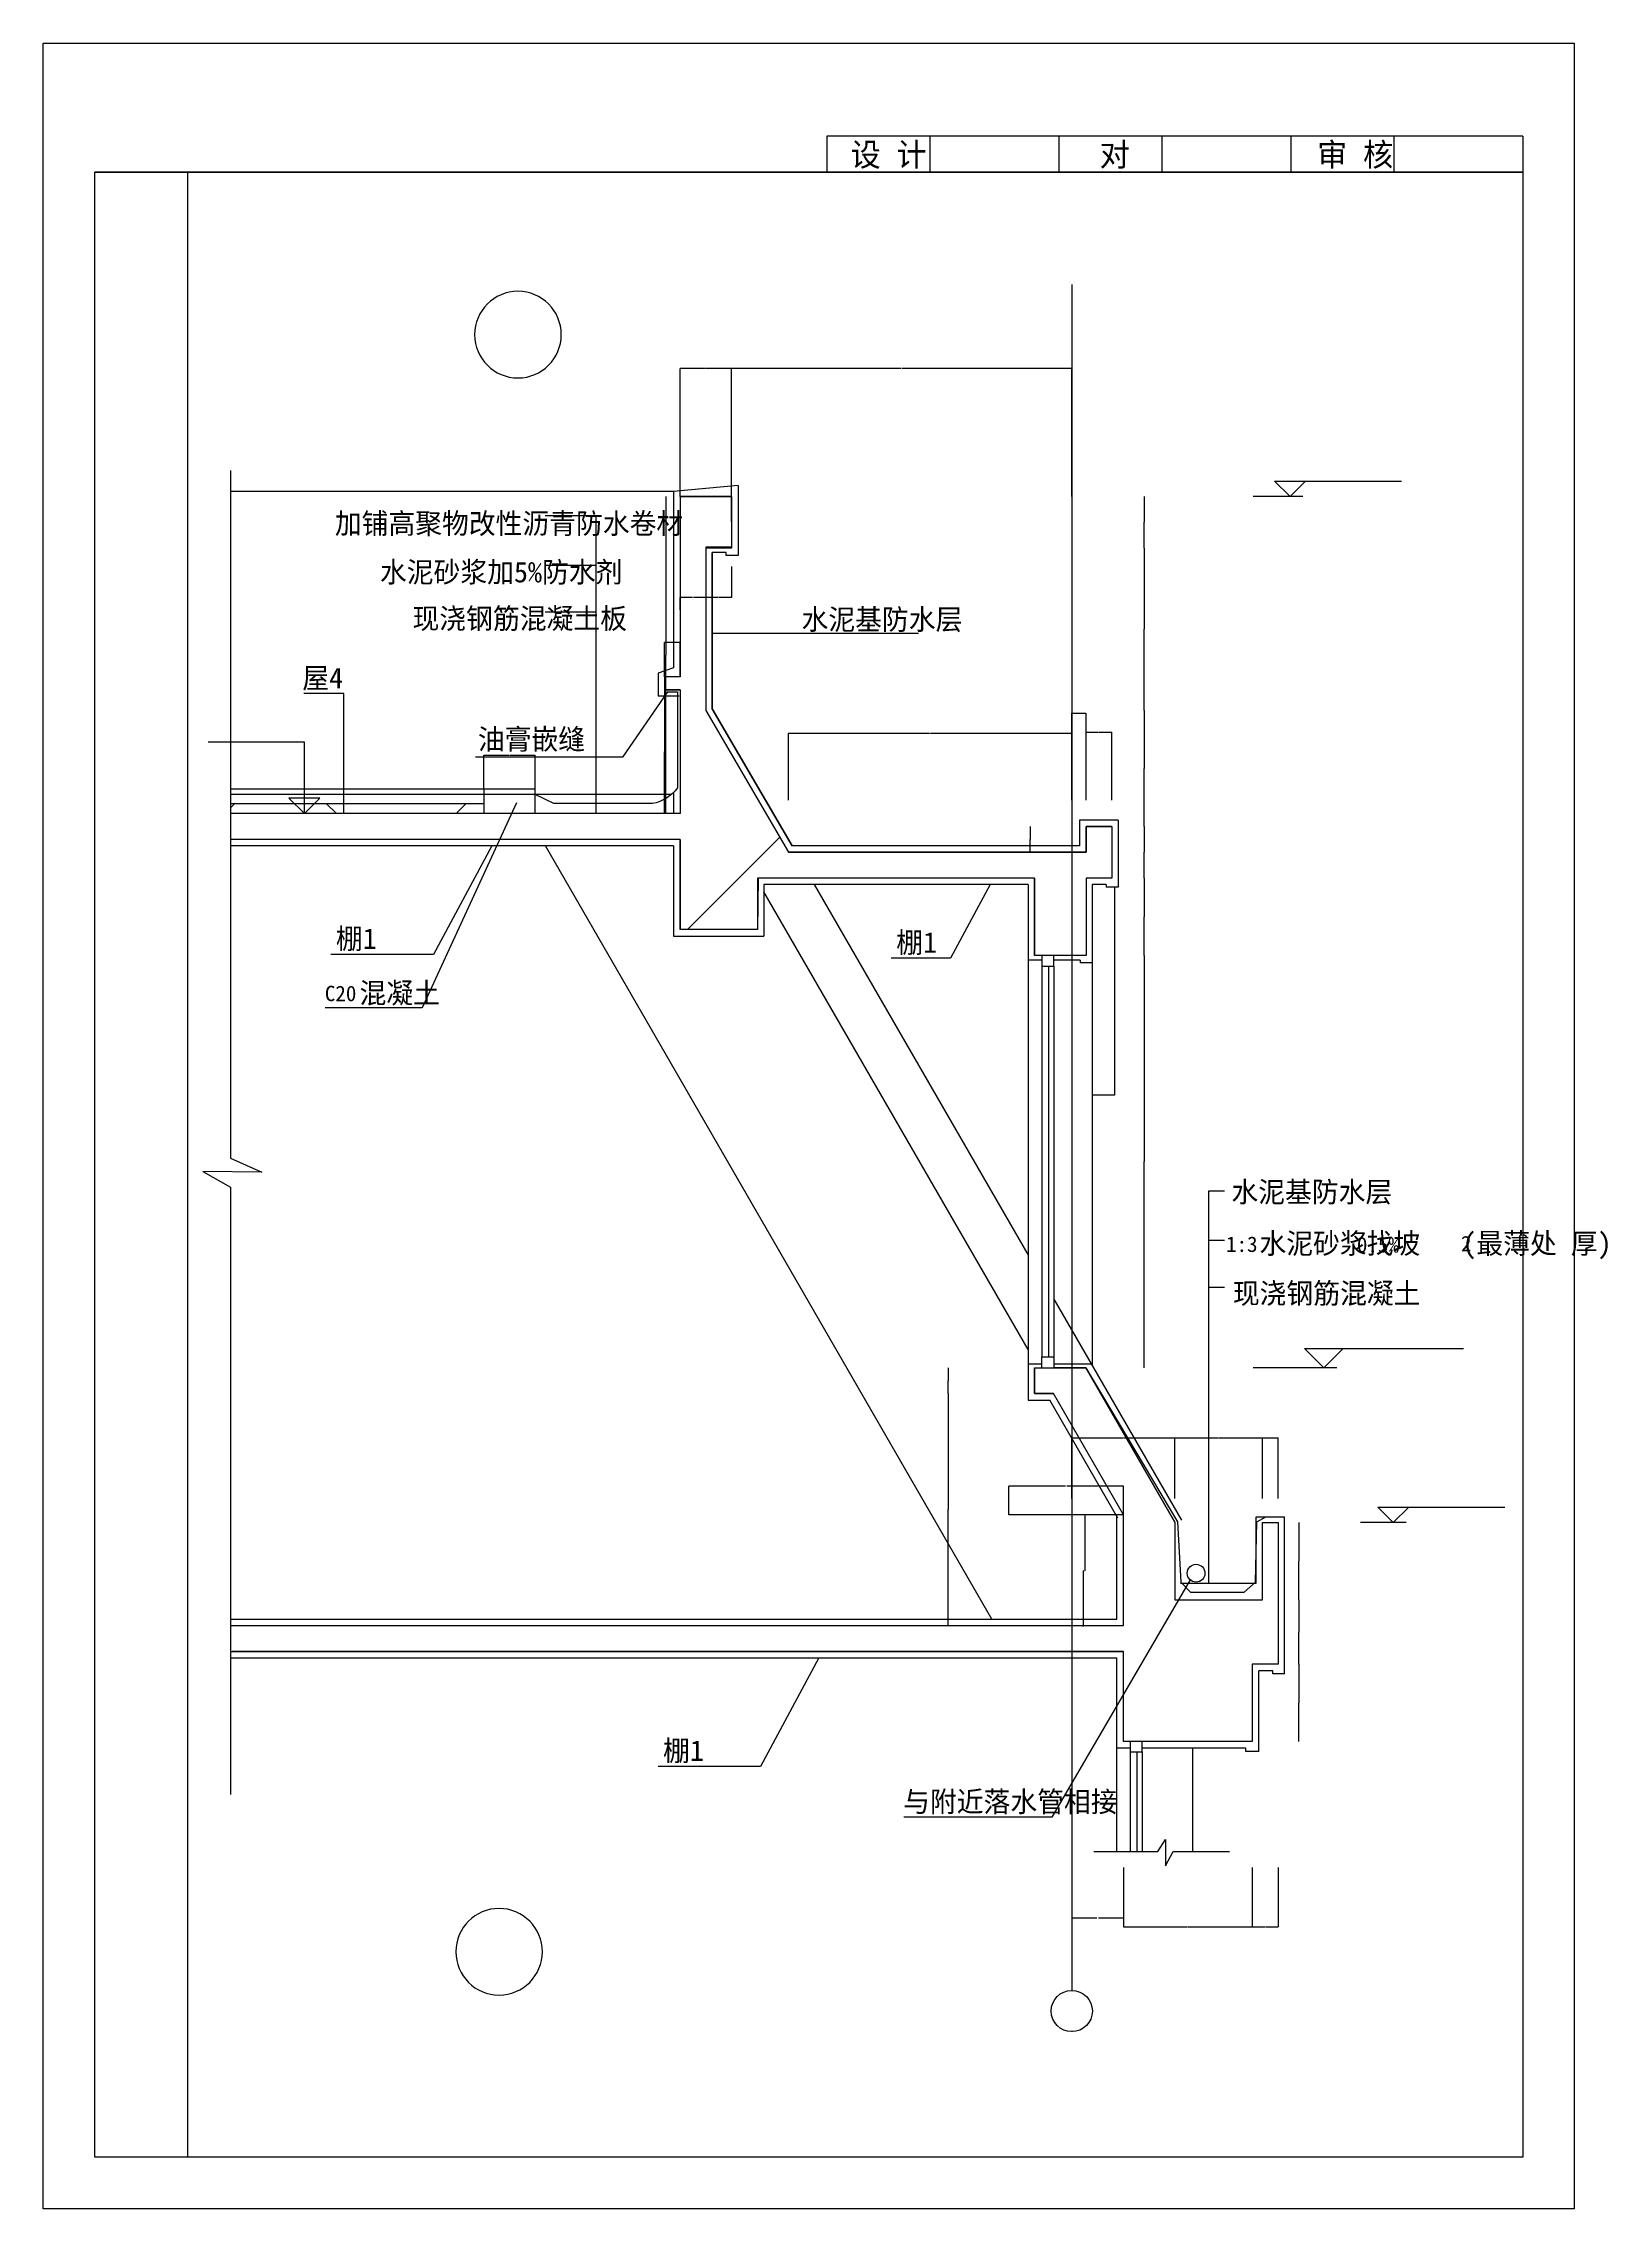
# Model space of a CAD drawing. Header units: metres. Extents: x -4844 to 18171, y -1948 to 18781.
# Drawn here: x 12101 to 18171, y 209 to 8609 of the extents above; entities that cross this region are included whole.
import ezdxf

# ---------------------------------------------------------------- set-up
doc = ezdxf.new("R2010")
doc.units = ezdxf.units.M
for name, color, linetype in [('AXIS$ES', 1, 'Continuous'), ('DIMENSION$', 3, 'Continuous'), ('MET', 5, 'Continuous'), ('PUB_TEXT', 7, 'Continuous'), ('SYMBLE$', 7, 'Continuous'), ('TK', 143, 'Continuous'), ('WALL_$LINE', 252, 'Continuous'), ('WEATER', 4, 'Continuous')]:
    doc.layers.add(name, color=color, linetype=linetype)
doc.dimstyles.get("Standard").update_dxf_attribs({"dimtxt": 2.5, "dimasz": 2.5, "dimexe": 1.25, "dimexo": 0.625, "dimtad": 1, "dimcen": 2.5, "dimazin": 3, "dimtfac": 1, "dimtmove": 0, "dimatfit": 3})

# ---------------------------------------------------------------- blocks, each defined once
blk = doc.blocks.new('_INDEX1')
blk.add_lwpolyline([(-0.5, 0, 1), (0.5, 0, 1)], format="xyb", close=True)
blk = doc.blocks.new('*D1')
for p, q in [((15429.97, 7348.05), (14771.72, 7348.05)), ((14771.97, 6851.02), (14771.97, 7348.05)), ((16092.22, 7348.05), (15433.97, 7348.05)), ((16091.97, 6851.02), (16091.97, 7348.05))]:
    blk.add_line(p, q)
at = {"layer": 'Defpoints'}
for p in [(16091.97, 7348.05), (14771.97, 6851.02), (16091.97, 6851.02)]:
    blk.add_point(p, dxfattribs=at)
at = {"layer": 'DIMENSION$', "insert": (15431.97, 7348.05), "char_height": 1, "attachment_point": 5}
blk.add_mtext('1320', dxfattribs=at)
blk = doc.blocks.new('*D2')
for p, q in [((16371.97, 6851.02), (16371.97, 6751.02)), ((16371.72, 6751.02), (16371.47, 6751.02)), ((16371.97, 6651.02), (16371.97, 6751.02)), ((16371.97, 6751.02), (16371.97, 6751.02)), ((16372.22, 6751.02), (16372.47, 6751.02))]:
    blk.add_line(p, q)
at = {"layer": 'Defpoints'}
for p in [(16371.97, 6851.02), (16371.97, 6751.02), (16371.97, 6651.02)]:
    blk.add_point(p, dxfattribs=at)
at = {"layer": 'DIMENSION$', "insert": (16371.97, 6752.145), "char_height": 1, "attachment_point": 5}
blk.add_mtext('0', dxfattribs=at)
blk = doc.blocks.new('*D3')
for p, q in [((16371.97, 6651.02), (16371.97, 6336.02)), ((16371.72, 6336.02), (16371.47, 6336.02)), ((16371.97, 6021.02), (16371.97, 6336.02)), ((16371.97, 6336.02), (16371.97, 6336.02)), ((16372.22, 6336.02), (16372.47, 6336.02))]:
    blk.add_line(p, q)
at = {"layer": 'Defpoints'}
for p in [(16371.97, 6651.02), (16371.97, 6336.02), (16371.97, 6021.02)]:
    blk.add_point(p, dxfattribs=at)
at = {"layer": 'DIMENSION$', "insert": (16371.97, 6337.145), "char_height": 1, "attachment_point": 5}
blk.add_mtext('0', dxfattribs=at)
blk = doc.blocks.new('*D4')
for p, q in [((16371.97, 6021.02), (16371.97, 5796.02)), ((16371.72, 5796.02), (16371.47, 5796.02)), ((16371.97, 5571.02), (16371.97, 5796.02)), ((16371.97, 5796.02), (16371.97, 5796.02)), ((16372.22, 5796.02), (16372.47, 5796.02))]:
    blk.add_line(p, q)
at = {"layer": 'Defpoints'}
for p in [(16371.97, 6021.02), (16371.97, 5796.02), (16371.97, 5571.02)]:
    blk.add_point(p, dxfattribs=at)
at = {"layer": 'DIMENSION$', "insert": (16371.97, 5797.145), "char_height": 1, "attachment_point": 5}
blk.add_mtext('0', dxfattribs=at)
blk = doc.blocks.new('*D5')
for p, q in [((16371.97, 5571.02), (16371.97, 5471.02)), ((16371.72, 5471.02), (16371.47, 5471.02)), ((16371.97, 5371.02), (16371.97, 5471.02)), ((16371.97, 5471.02), (16371.97, 5471.02)), ((16372.22, 5471.02), (16372.47, 5471.02))]:
    blk.add_line(p, q)
at = {"layer": 'Defpoints'}
for p in [(16371.97, 5571.02), (16371.97, 5471.02), (16371.97, 5371.02)]:
    blk.add_point(p, dxfattribs=at)
at = {"layer": 'DIMENSION$', "insert": (16371.97, 5472.145), "char_height": 1, "attachment_point": 5}
blk.add_mtext('0', dxfattribs=at)
blk = doc.blocks.new('*D6')
for p, q in [((16371.97, 5371.02), (16371.97, 5221.02)), ((16371.72, 5221.02), (16371.47, 5221.02)), ((16371.97, 5071.02), (16371.97, 5221.02)), ((16371.97, 5221.02), (16371.97, 5221.02)), ((16372.22, 5221.02), (16372.47, 5221.02))]:
    blk.add_line(p, q)
at = {"layer": 'Defpoints'}
for p in [(16371.97, 5371.02), (16371.97, 5221.02), (16371.97, 5071.02)]:
    blk.add_point(p, dxfattribs=at)
at = {"layer": 'DIMENSION$', "insert": (16371.97, 5222.145), "char_height": 1, "attachment_point": 5}
blk.add_mtext('0', dxfattribs=at)
blk = doc.blocks.new('*D7')
for p, q in [((16371.97, 5071.02), (16371.97, 4271.02)), ((16371.72, 4271.02), (16371.47, 4271.02)), ((16371.97, 3471.02), (16371.97, 4271.02)), ((16371.97, 4271.02), (16371.97, 4271.02)), ((16372.22, 4271.02), (16372.47, 4271.02))]:
    blk.add_line(p, q)
at = {"layer": 'Defpoints'}
for p in [(16371.97, 5071.02), (16371.97, 4271.02), (16371.97, 3471.02)]:
    blk.add_point(p, dxfattribs=at)
at = {"layer": 'DIMENSION$', "insert": (16371.97, 4272.145), "char_height": 1, "attachment_point": 5}
blk.add_mtext('0', dxfattribs=at)
blk = doc.blocks.new('*D8')
for p, q in [((15611.97, 3471.02), (15611.97, 3421.02)), ((15611.72, 3421.02), (15611.47, 3421.02)), ((15611.97, 3371.02), (15611.97, 3421.02)), ((15611.97, 3421.02), (15611.97, 3421.02)), ((15612.22, 3421.02), (15612.47, 3421.02))]:
    blk.add_line(p, q)
at = {"layer": 'Defpoints'}
for p in [(15611.97, 3471.02), (15611.97, 3421.02), (15611.97, 3371.02)]:
    blk.add_point(p, dxfattribs=at)
at = {"layer": 'DIMENSION$', "insert": (15611.97, 3422.145), "char_height": 1, "attachment_point": 5}
blk.add_mtext('0', dxfattribs=at)
blk = doc.blocks.new('*D9')
for p, q in [((15611.97, 3371.02), (15611.97, 2921.02)), ((15611.72, 2921.02), (15611.47, 2921.02)), ((15611.97, 2471.02), (15611.97, 2921.02)), ((15611.97, 2921.02), (15611.97, 2921.02)), ((15612.22, 2921.02), (15612.47, 2921.02))]:
    blk.add_line(p, q)
at = {"layer": 'Defpoints'}
for p in [(15611.97, 3371.02), (15611.97, 2921.02), (15611.97, 2471.02)]:
    blk.add_point(p, dxfattribs=at)
at = {"layer": 'DIMENSION$', "insert": (15611.97, 2922.145), "char_height": 1, "attachment_point": 5}
blk.add_mtext('0', dxfattribs=at)
blk = doc.blocks.new('*D10')
for p, q in [((16973.01, 2321.02), (16973.01, 2171.02)), ((16972.76, 2171.02), (16972.51, 2171.02)), ((16973.01, 2021.02), (16973.01, 2171.02)), ((16973.01, 2171.02), (16973.01, 2171.02)), ((16973.26, 2171.02), (16973.51, 2171.02))]:
    blk.add_line(p, q)
at = {"layer": 'Defpoints'}
for p in [(16973.01, 2321.02), (16973.01, 2171.02), (16973.01, 2021.02)]:
    blk.add_point(p, dxfattribs=at)
at = {"layer": 'DIMENSION$', "insert": (16973.01, 2172.145), "char_height": 1, "attachment_point": 5}
blk.add_mtext('500', dxfattribs=at)
blk = doc.blocks.new('*D11')
for p, q in [((16973.01, 2571.02), (16973.01, 2446.02)), ((16972.76, 2446.02), (16972.51, 2446.02)), ((16973.01, 2321.02), (16973.01, 2446.02)), ((16973.01, 2446.02), (16973.01, 2446.02)), ((16973.26, 2446.02), (16973.51, 2446.02))]:
    blk.add_line(p, q)
at = {"layer": 'Defpoints'}
for p in [(16973.01, 2571.02), (16973.01, 2446.02), (16973.01, 2321.02)]:
    blk.add_point(p, dxfattribs=at)
at = {"layer": 'DIMENSION$', "insert": (16973.01, 2447.145), "char_height": 1, "attachment_point": 5}
blk.add_mtext('0', dxfattribs=at)
blk = doc.blocks.new('*D12')
for p, q in [((16973.01, 2871.02), (16973.01, 2721.02)), ((16972.76, 2721.02), (16972.51, 2721.02)), ((16973.01, 2571.02), (16973.01, 2721.02)), ((16973.01, 2721.02), (16973.01, 2721.02)), ((16973.26, 2721.02), (16973.51, 2721.02))]:
    blk.add_line(p, q)
at = {"layer": 'Defpoints'}
for p in [(16973.01, 2871.02), (16973.01, 2721.02), (16973.01, 2571.02)]:
    blk.add_point(p, dxfattribs=at)
at = {"layer": 'DIMENSION$', "insert": (16973.01, 2722.145), "char_height": 1, "attachment_point": 5}
blk.add_mtext('0', dxfattribs=at)
blk = doc.blocks.new('*D13')
for p, q in [((14670.47, 7348.05), (14571.72, 7348.05)), ((14571.97, 6851.02), (14571.97, 7348.05)), ((14772.22, 7348.05), (14673.47, 7348.05)), ((14771.97, 6851.02), (14771.97, 7348.05))]:
    blk.add_line(p, q)
at = {"layer": 'Defpoints'}
for p in [(14771.97, 7348.05), (14571.97, 6851.02), (14771.97, 6851.02)]:
    blk.add_point(p, dxfattribs=at)
at = {"layer": 'DIMENSION$', "insert": (14671.97, 7348.05), "char_height": 1, "attachment_point": 5}
blk.add_mtext('200', dxfattribs=at)
blk = doc.blocks.new('*D14')
for p, q in [((14516.93, 6851.02), (14516.93, 6236.02)), ((14516.68, 6236.02), (14516.43, 6236.02)), ((14516.93, 5621.02), (14516.93, 6236.02)), ((14516.93, 6236.02), (14516.93, 6236.02)), ((14517.18, 6236.02), (14517.43, 6236.02))]:
    blk.add_line(p, q)
at = {"layer": 'Defpoints'}
for p in [(14516.93, 6851.02), (14516.93, 6236.02), (14516.93, 5621.02)]:
    blk.add_point(p, dxfattribs=at)
at = {"layer": 'DIMENSION$', "insert": (14516.93, 6237.145), "char_height": 1, "attachment_point": 5}
blk.add_mtext('0', dxfattribs=at)
blk = doc.blocks.new('*D15')
for p, q in [((16091.97, 1532.54), (16091.97, 1338)), ((16291.97, 1532.54), (16291.97, 1338)), ((16092.22, 1338), (16188.47, 1338)), ((16195.47, 1338), (16291.72, 1338))]:
    blk.add_line(p, q)
at = {"layer": 'Defpoints'}
for p in [(16091.97, 1532.54), (16291.97, 1532.54), (16091.97, 1338)]:
    blk.add_point(p, dxfattribs=at)
at = {"layer": 'DIMENSION$', "insert": (16191.97, 1338), "char_height": 1, "attachment_point": 5}
blk.add_mtext('200(50)', dxfattribs=at)
blk = doc.blocks.new('*D16')
for p, q in [((16291.97, 1532.54), (16291.97, 1302.67)), ((16791.97, 1532.54), (16791.97, 1302.67)), ((16292.22, 1302.67), (16540.47, 1302.67)), ((16543.47, 1302.67), (16791.72, 1302.67))]:
    blk.add_line(p, q)
at = {"layer": 'Defpoints'}
for p in [(16291.97, 1532.54), (16791.97, 1532.54), (16291.97, 1302.67)]:
    blk.add_point(p, dxfattribs=at)
at = {"layer": 'DIMENSION$', "insert": (16541.97, 1302.67), "char_height": 1, "attachment_point": 5}
blk.add_mtext('500', dxfattribs=at)
blk = doc.blocks.new('*D17')
for p, q in [((16791.97, 1532.54), (16791.97, 1302.67)), ((16891.97, 1532.54), (16891.97, 1302.67)), ((16792.22, 1302.67), (16840.47, 1302.67)), ((16843.47, 1302.67), (16891.72, 1302.67))]:
    blk.add_line(p, q)
at = {"layer": 'Defpoints'}
for p in [(16791.97, 1532.54), (16891.97, 1532.54), (16791.97, 1302.67)]:
    blk.add_point(p, dxfattribs=at)
at = {"layer": 'DIMENSION$', "insert": (16841.97, 1302.67), "char_height": 1, "attachment_point": 5}
blk.add_mtext('100', dxfattribs=at)
blk = doc.blocks.new('*D18')
for p, q in [((16091.97, 2964.33), (16091.97, 3199.61)), ((16092.22, 3199.61), (16290.47, 3199.61)), ((16293.47, 3199.61), (16491.72, 3199.61)), ((16491.97, 2964.33), (16491.97, 3199.61))]:
    blk.add_line(p, q)
at = {"layer": 'Defpoints'}
for p in [(16091.97, 3199.61), (16091.97, 2964.33), (16491.97, 2964.33)]:
    blk.add_point(p, dxfattribs=at)
at = {"layer": 'DIMENSION$', "insert": (16291.97, 3199.61), "char_height": 1, "attachment_point": 5}
blk.add_mtext('400', dxfattribs=at)
blk = doc.blocks.new('*D19')
for p, q in [((16491.97, 2964.33), (16491.97, 3199.61)), ((16492.22, 3199.61), (16660.47, 3199.61)), ((16663.47, 3199.61), (16831.72, 3199.61)), ((16831.97, 2964.33), (16831.97, 3199.61))]:
    blk.add_line(p, q)
at = {"layer": 'Defpoints'}
for p in [(16491.97, 3199.61), (16491.97, 2964.33), (16831.97, 2964.33)]:
    blk.add_point(p, dxfattribs=at)
at = {"layer": 'DIMENSION$', "insert": (16661.97, 3199.61), "char_height": 1, "attachment_point": 5}
blk.add_mtext('340', dxfattribs=at)
blk = doc.blocks.new('*D20')
for p, q in [((16831.97, 2964.33), (16831.97, 3199.61)), ((16832.22, 3199.61), (16860.97, 3199.61)), ((16862.97, 3199.61), (16891.72, 3199.61)), ((16891.97, 2964.33), (16891.97, 3199.61))]:
    blk.add_line(p, q)
at = {"layer": 'Defpoints'}
for p in [(16831.97, 3199.61), (16831.97, 2964.33), (16891.97, 2964.33)]:
    blk.add_point(p, dxfattribs=at)
at = {"layer": 'DIMENSION$', "insert": (16861.97, 3199.61), "char_height": 1, "attachment_point": 5}
blk.add_mtext('60', dxfattribs=at)
blk = doc.blocks.new('*D21')
for p, q in [((16091.97, 5672.93), (16091.97, 6010.23)), ((16092.22, 6010.23), (16118.47, 6010.23)), ((16120.47, 6010.23), (16146.72, 6010.23)), ((16146.97, 5672.93), (16146.97, 6010.23))]:
    blk.add_line(p, q)
at = {"layer": 'Defpoints'}
for p in [(16091.97, 6010.23), (16091.97, 5672.93), (16146.97, 5672.93)]:
    blk.add_point(p, dxfattribs=at)
at = {"layer": 'DIMENSION$', "insert": (16119.47, 6010.23), "char_height": 1, "attachment_point": 5}
blk.add_mtext('55', dxfattribs=at)
blk = doc.blocks.new('*D22')
for p, q in [((16146.97, 5672.93), (16146.97, 5937.62)), ((16147.22, 5937.62), (16195.47, 5937.62)), ((16198.47, 5937.62), (16246.72, 5937.62)), ((16246.97, 5672.93), (16246.97, 5937.62))]:
    blk.add_line(p, q)
at = {"layer": 'Defpoints'}
for p in [(16146.97, 5937.62), (16146.97, 5672.93), (16246.97, 5672.93)]:
    blk.add_point(p, dxfattribs=at)
at = {"layer": 'DIMENSION$', "insert": (16196.97, 5937.62), "char_height": 1, "attachment_point": 5}
blk.add_mtext('100', dxfattribs=at)
blk = doc.blocks.new('*D23')
for p, q in [((15539.97, 5931.72), (14991.72, 5931.72)), ((14991.97, 5672.93), (14991.97, 5931.72)), ((16092.22, 5931.72), (15543.97, 5931.72)), ((16091.97, 5672.93), (16091.97, 5931.72))]:
    blk.add_line(p, q)
at = {"layer": 'Defpoints'}
for p in [(16091.97, 5931.72), (14991.97, 5672.93), (16091.97, 5672.93)]:
    blk.add_point(p, dxfattribs=at)
at = {"layer": 'DIMENSION$', "insert": (15541.97, 5931.72), "char_height": 1, "attachment_point": 5}
blk.add_mtext('1100', dxfattribs=at)
blk = doc.blocks.new('*D24')
for p, q in [((15930.75, 5571.02), (15930.75, 5521.02)), ((15930.5, 5521.02), (15930.25, 5521.02)), ((15930.75, 5471.02), (15930.75, 5521.02)), ((15930.75, 5521.02), (15930.75, 5521.02)), ((15931, 5521.02), (15931.25, 5521.02))]:
    blk.add_line(p, q)
at = {"layer": 'Defpoints'}
for p in [(15930.75, 5571.02), (15930.75, 5521.02), (15930.75, 5471.02)]:
    blk.add_point(p, dxfattribs=at)
at = {"layer": 'DIMENSION$', "insert": (15930.75, 5522.145), "char_height": 1, "attachment_point": 5}
blk.add_mtext('0', dxfattribs=at)
blk = doc.blocks.new('*D25')
for p, q in [((16066.665, 3012.5), (15847.11, 3012.5)), ((15847.36, 2901.02), (15847.36, 3012.5)), ((16292.22, 3012.5), (16072.665, 3012.5)), ((16291.97, 2901.02), (16291.97, 3012.5))]:
    blk.add_line(p, q)
at = {"layer": 'Defpoints'}
for p in [(16291.97, 3012.5), (15847.36, 2901.02), (16291.97, 2901.02)]:
    blk.add_point(p, dxfattribs=at)
at = {"layer": 'DIMENSION$', "insert": (16069.665, 3012.5), "char_height": 1, "attachment_point": 5}
blk.add_mtext('444,61', dxfattribs=at)
blk = doc.blocks.new('*D26')
for p, q in [((16142.04, 2901.19), (16142.04, 2684.17)), ((16137.97, 2684.17), (16136.65, 2684.17)), ((16136.9, 2467.16), (16136.9, 2684.17)), ((16142.29, 2684.17), (16140.97, 2684.17))]:
    blk.add_line(p, q)
at = {"layer": 'Defpoints'}
for p in [(16142.04, 2901.19), (16142.04, 2684.17), (16136.9, 2467.16)]:
    blk.add_point(p, dxfattribs=at)
at = {"layer": 'DIMENSION$', "insert": (16139.47, 2684.17), "char_height": 1, "attachment_point": 5}
blk.add_mtext('430', dxfattribs=at)
blk = doc.blocks.new('*D27')
for p, q in [((14511.97, 6101.02), (14511.97, 5861.02)), ((14511.72, 5861.02), (14511.47, 5861.02)), ((14511.97, 5621.02), (14511.97, 5861.02)), ((14511.97, 5861.02), (14511.97, 5861.02)), ((14512.22, 5861.02), (14512.47, 5861.02))]:
    blk.add_line(p, q)
at = {"layer": 'Defpoints'}
for p in [(14511.97, 6101.02), (14511.97, 5861.02), (14511.97, 5621.02)]:
    blk.add_point(p, dxfattribs=at)
at = {"layer": 'DIMENSION$', "insert": (14511.97, 5862.145), "char_height": 1, "attachment_point": 5}
blk.add_mtext('0', dxfattribs=at)
blk = doc.blocks.new('*D28')
for p, q in [((14671.97, 6579.33), (14671.97, 6459.91)), ((14771.97, 6579.33), (14771.97, 6459.91)), ((14720.47, 6459.91), (14671.72, 6459.91)), ((14772.22, 6459.91), (14723.47, 6459.91))]:
    blk.add_line(p, q)
at = {"layer": 'Defpoints'}
for p in [(14671.97, 6579.33), (14771.97, 6579.33), (14771.97, 6459.91)]:
    blk.add_point(p, dxfattribs=at)
at = {"layer": 'DIMENSION$', "insert": (14721.97, 6459.91), "char_height": 1, "attachment_point": 5}
blk.add_mtext('100', dxfattribs=at)
blk = doc.blocks.new('*D29')
for p, q in [((14671.97, 6579.33), (14671.97, 6459.91)), ((14620.47, 6459.91), (14571.72, 6459.91)), ((14571.97, 6411.91), (14571.97, 6459.91)), ((14672.22, 6459.91), (14623.47, 6459.91))]:
    blk.add_line(p, q)
at = {"layer": 'Defpoints'}
for p in [(14671.97, 6579.33), (14571.97, 6411.91), (14671.97, 6459.91)]:
    blk.add_point(p, dxfattribs=at)
at = {"layer": 'DIMENSION$', "insert": (14621.97, 6459.91), "char_height": 1, "attachment_point": 5}
blk.add_mtext('100', dxfattribs=at)
blk = doc.blocks.new('*D30')
for p, q in [((14540.97, 6284.26), (14511.72, 6284.26)), ((14511.97, 6151.02), (14511.97, 6284.26)), ((14572.22, 6284.26), (14542.97, 6284.26)), ((14571.97, 6151.02), (14571.97, 6284.26))]:
    blk.add_line(p, q)
at = {"layer": 'Defpoints'}
for p in [(14571.97, 6284.26), (14511.97, 6151.02), (14571.97, 6151.02)]:
    blk.add_point(p, dxfattribs=at)
at = {"layer": 'DIMENSION$', "insert": (14541.97, 6284.26), "char_height": 1, "attachment_point": 5}
blk.add_mtext('60', dxfattribs=at)
blk = doc.blocks.new('*D98')
for p, q in [((13810.14, 5716.23), (13810.14, 5848.06)), ((13810.39, 5848.06), (13908.64, 5848.06)), ((13911.64, 5848.06), (14009.89, 5848.06)), ((14010.14, 5716.23), (14010.14, 5848.06))]:
    blk.add_line(p, q)
at = {"layer": 'Defpoints'}
for p in [(13810.14, 5848.06), (13810.14, 5716.23), (14010.14, 5716.23)]:
    blk.add_point(p, dxfattribs=at)
at = {"layer": 'DIMENSION$', "insert": (13910.14, 5848.06), "char_height": 1, "attachment_point": 5}
blk.add_mtext('200', dxfattribs=at)

msp = doc.modelspace()

# ---------------------------------------------------------------- hatches: boundary and pattern name
h = msp.add_hatch()
h.set_pattern_fill('ANSI37', scale=200)
h.paths.add_polyline_path([(13810.14, 5658.77), (13266.72, 5658.77), (13266.72, 5621.02), (13810.14, 5621.02)])
h.paths.add_polyline_path([(13266.72, 5658.77), (13152.23, 5658.77), (13114.48, 5621.02), (13266.72, 5621.02)])
h.paths.add_polyline_path([(13076.73, 5658.77), (12828.13, 5658.77), (12828.13, 5621.02), (13114.48, 5621.02)])
h.paths.add_polyline_path([(13114.48, 5658.77), (13076.73, 5658.77), (13114.48, 5621.02)])
h.paths.add_polyline_path([(13152.23, 5658.77), (13114.48, 5658.77), (13114.48, 5621.02)])
h = msp.add_hatch()
h.set_pattern_fill('AN33C', scale=100)
h.set_pattern_definition([(45, (0, 0), (-224.5064, 224.5064), [])])
h.paths.add_polyline_path([(13810.14, 5694.78), (13810.14, 5621.02), (14010.14, 5621.02), (14010.14, 5694.78)])
at = {"layer": 'MET'}
h = msp.add_hatch(dxfattribs=at)
h.set_pattern_fill('AN31C', scale=700)
h.set_pattern_definition([(45, (0, 0), (-1571.54, 1571.54), [])])
h.paths.add_polyline_path([(14571.97, 5521.02), (14571.97, 5171.02), (14871.97, 5171.02), (14871.97, 5371.02), (15946.97, 5371.02), (15946.97, 5071.02), (16091.97, 5071.02), (16091.97, 5471.02), (14991.97, 5471.02), (14671.97, 6021.02), (14671.97, 6651.02), (14771.97, 6651.02), (14771.97, 6851.02), (14571.97, 6851.02), (14571.97, 6151.02), (14511.97, 6151.02), (14511.97, 6101.02), (14571.97, 6101.02), (14571.97, 5621.02), (13918.16, 5621.02), (13872.06, 5521.02)])
h.paths.add_polyline_path([(12828.13, 5621.02), (12828.13, 5521.02), (13872.06, 5521.02), (13918.16, 5621.02)])
h.paths.add_polyline_path([(16146.97, 5471.02), (16091.97, 5471.02), (16091.97, 5071.02), (16146.97, 5071.02), (16146.97, 5371.02), (16246.97, 5371.02), (16246.97, 5571.02), (16146.97, 5571.02)])

# ---------------------------------------------------------------- linework, layer by layer
for p, q in [((12828.13, 6952.21), (12828.13, 4284.1)), ((14796.97, 6894.41), (14546.97, 6870.71)), ((14796.97, 6894.41), (14796.97, 6621.78)), ((14546.97, 6870.71), (12828.13, 6870.71)), ((14546.97, 6870.71), (14546.97, 6186.5)), ((16988.48, 6851.02), (16794.85, 6851.02)), ((14245.06, 6775.69), (14048.03, 6775.69)), ((14245.06, 6775.69), (14245.06, 5621.02)), ((14245.06, 6583.69), (14048.03, 6583.69)), ((14750.78, 6633.94), (14696.97, 6633.94)), ((14696.97, 6633.94), (14696.97, 6027.77)), ((14750.78, 6621.78), (14750.78, 6633.94)), ((14796.97, 6621.78), (14750.78, 6621.78)), ((14245.06, 6402.24), (14048.03, 6402.24)), ((15496.4, 6320.38), (14696.97, 6320.38)), ((14546.97, 6186.5), (14486.97, 6166.09)), ((14486.97, 6166.09), (14486.97, 6076.02)), ((13266.72, 6087.28), (13112.09, 6087.28)), ((13266.72, 5621.02), (13266.72, 6087.28)), ((14523.67, 6093.01), (14347.93, 5839.79)), ((14568.67, 6076.02), (14486.97, 6076.02)), ((14696.97, 6027.77), (15006.35, 5496.02)), ((13114.48, 5898.04), (12741.23, 5898.04)), ((13114.48, 5621.02), (13114.48, 5898.04)), ((14347.93, 5839.79), (13778.03, 5839.79)), ((14010.14, 5716.23), (12828.13, 5716.23)), ((13810.14, 5716.23), (13810.14, 5621.02)), ((14010.14, 5621.02), (14010.14, 5716.23)), ((14537.78, 5694.78), (12828.13, 5694.78)), ((13054.48, 5681.02), (13114.48, 5621.02)), ((13174.48, 5681.02), (13054.48, 5681.02)), ((13114.48, 5621.02), (13174.48, 5681.02)), ((13937.48, 5662.91), (13570.97, 4868.02)), ((14546.97, 5703.46), (14546.97, 5621.02)), ((16271.97, 5596.02), (16121.97, 5596.02)), ((16121.97, 5596.02), (16121.97, 5496.02)), ((16271.97, 5596.02), (16271.97, 5335.13)), ((14546.97, 5496.02), (12828.13, 5496.02)), ((13841.43, 5496.02), (13614.67, 5074.87)), ((15781.33, 2496.02), (14049.19, 5496.02)), ((14546.97, 5496.02), (14546.97, 5145.95)), ((16121.97, 5496.02), (15006.35, 5496.02)), ((14896.97, 5346.02), (14896.97, 5145.95)), ((15921.97, 5346.02), (14896.97, 5346.02)), ((15921.97, 3541.87), (14896.97, 5317.14)), ((15921.97, 3910.19), (15092.95, 5346.02)), ((15775.05, 5346.02), (15621.05, 5060)), ((15921.97, 5346.02), (15921.97, 3346.02)), ((16225.29, 5346.02), (16170.95, 5346.02)), ((16170.95, 5346.02), (16170.95, 3478.96)), ((16225.29, 5346.02), (16225.29, 5335.13)), ((16271.97, 5335.13), (16225.29, 5335.13)), ((16257.32, 5335.13), (16257.32, 4528.68)), ((14546.97, 5145.95), (14896.97, 5145.95)), ((13614.67, 5074.87), (13217.25, 5074.87)), ((15621.05, 5060), (15391.35, 5060)), ((15975, 5052.61), (15921.97, 5052.61)), ((16124.28, 5052.61), (16021.33, 5052.61)), ((16124.28, 5052.61), (16124.28, 5041.72)), ((16170.95, 5041.72), (16124.28, 5041.72)), ((15975, 5028.91), (15975, 3513.13)), ((16000.76, 5028.91), (16000.76, 3513.13)), ((16021.33, 5028.91), (16021.33, 3513.13)), ((13570.97, 4868.02), (13194.83, 4868.02)), ((16257.32, 4528.68), (16170.95, 4528.68)), ((12828.13, 4284.1), (12948.88, 4230.57)), ((12948.88, 4230.57), (12720.35, 4232.39)), ((12720.35, 4232.39), (12828.13, 4172.57)), ((12828.13, 4172.57), (12828.13, 1816.42)), ((16623.54, 2635.65), (16623.54, 4157.94)), ((16623.54, 4157.94), (16683.47, 4157.94)), ((16623.54, 3965.94), (16683.47, 3965.94)), ((16623.54, 3784.5), (16683.47, 3784.5)), ((16021.33, 3738.1), (16516.98, 2879.65)), ((15921.97, 3486.99), (15975, 3486.99)), ((16021.33, 3486.99), (16166.32, 3486.99)), ((17119.85, 3471.02), (16794.85, 3471.02)), ((15921.97, 3346.02), (16006.18, 3346.02)), ((16270.32, 2888.52), (16006.18, 3346.02)), ((16291.97, 2901.02), (15847.36, 2901.02)), ((16266.97, 2496.02), (16266.97, 2901.02)), ((16806.97, 2635.65), (16806.97, 2892.97)), ((16806.97, 2892.97), (16916.97, 2892.97)), ((16916.97, 2283.43), (16916.97, 2892.97)), ((17389.07, 2871.02), (17211.33, 2871.02)), ((16551.19, 2648.17), (16013.6, 1728.53)), ((16513.8, 2635.65), (16806.97, 2635.65)), ((12828.13, 2496.02), (16266.97, 2496.02)), ((12828.13, 2346.02), (16266.97, 2346.02)), ((15110.65, 2346.02), (14883.9, 1924.87)), ((16266.97, 1594.49), (16266.97, 2346.02)), ((16871.44, 2295.24), (16816.97, 2295.24)), ((16816.97, 1982.33), (16816.97, 2295.24)), ((16871.44, 2283.43), (16871.44, 2295.24)), ((16916.97, 2283.43), (16871.44, 2283.43)), ((16318.12, 1996.02), (16266.97, 1996.02)), ((16318.12, 1981.98), (16318.12, 1594.49)), ((16343.88, 1981.98), (16343.88, 1594.49)), ((16766.49, 1996.02), (16364.45, 1996.02)), ((16364.45, 1981.98), (16364.45, 1594.49)), ((16560.12, 1996.02), (16560.12, 1594.49)), ((16766.49, 1982.33), (16766.49, 1996.02)), ((16816.97, 1982.33), (16766.49, 1982.33)), ((14883.9, 1924.87), (14486.48, 1924.87)), ((16013.6, 1728.53), (15440.28, 1728.53)), ((16425.91, 1594.49), (16455.58, 1641.72)), ((16455.58, 1641.72), (16455.58, 1538.95)), ((16177.78, 1594.49), (16425.91, 1594.49)), ((16455.58, 1538.95), (16485.25, 1594.49)), ((16485.25, 1594.49), (16703.72, 1594.49))]:
    msp.add_line(p, q)
for points in [[(16998.48, 6911.02), (16938.48, 6851.02), (16878.48, 6911.02), (17371.45, 6911.02)], [(14571.97, 6850.36), (14770.62, 6851.02), (14771.97, 6654.38), (14671.97, 6654.38), (14671.97, 6021.02), (14991.97, 5471.02), (16146.97, 5471.02), (16146.97, 5571.02), (16246.97, 5571.02), (16246.97, 5371.02), (16146.97, 5371.02), (16146.97, 5071.02), (15946.97, 5071.02), (15946.97, 5371.02), (14874.54, 5371.02), (14871.97, 5171.02), (14571.97, 5171.02), (14571.97, 5521.02), (12828.13, 5521.02)], [(14571.97, 6850.36), (14571.97, 6151.02), (14511.97, 6151.02), (14511.97, 6101.02), (14571.97, 6101.02), (14571.97, 5621.02), (12828.13, 5621.02)], [(17144.85, 3546.02), (17069.85, 3471.02), (16994.85, 3546.02), (17611.07, 3546.02)], [(12828.13, 2471.02), (16291.97, 2471.02), (16291.97, 2901.02), (16020.61, 3371.02), (15946.97, 3371.02), (15946.97, 3471.02)], [(15946.97, 3471.02), (16146.67, 3471.02), (16491.97, 2872.95), (16491.97, 2571.02), (16831.97, 2571.02), (16831.97, 2871.02), (16891.97, 2871.02), (16891.97, 2321.02), (16791.97, 2321.02), (16791.97, 2021.02), (16291.97, 2021.02), (16291.97, 2371.02), (12834.33, 2371.02)], [(17399.07, 2931.02), (17339.07, 2871.02), (17279.07, 2931.02), (17772.04, 2931.02)]]:
    msp.add_lwpolyline(points)
for centre, radius in [((16573.77, 2674.35), 34.57), ((16091.6, 975.97), 80)]:
    msp.add_circle(centre, radius)
at = {"layer": 'AXIS$ES'}
for p, q in [((16091.97, 7674.08), (16091.97, 1055.97)), ((16091.97, 895.97), (16091.97, 895.63))]:
    msp.add_line(p, q, dxfattribs=at)
at = {"layer": 'TK'}
for p, q in [((17841.31, 8249.22), (15141.31, 8249.22)), ((15141.31, 8249.22), (15141.31, 8109.22)), ((15541.31, 8249.22), (15541.31, 8109.22)), ((16041.31, 8249.22), (16041.31, 8109.22)), ((16441.31, 8249.22), (16441.31, 8109.22)), ((16941.31, 8249.22), (16941.31, 8109.22)), ((17341.31, 8249.22), (17341.31, 8109.22)), ((17841.31, 8249.22), (17841.31, 8109.22)), ((17841.31, 8109.22), (12301.31, 8109.22))]:
    msp.add_line(p, q, dxfattribs=at)
for points in [[(12101.31, 8609.22), (18041.31, 8609.22), (18041.31, 209.22), (12101.31, 209.22)], [(12301.31, 8109.22), (17841.31, 8109.22), (17841.31, 409.22), (12301.31, 409.22)]]:
    msp.add_lwpolyline(points, close=True, dxfattribs=at)
for points in [[(17841.31, 8109.22), (17841.31, 409.22), (12301.31, 409.22), (12301.31, 8109.22), (17841.31, 8109.22)], [(12661.31, 8109.22), (12661.31, 409.22)]]:
    msp.add_lwpolyline(points, dxfattribs=at)
at = {"layer": 'WALL_$LINE'}
for p, q in [((14771.97, 6851.02), (14571.97, 6851.02)), ((14571.97, 6851.02), (14571.97, 6151.02)), ((14771.97, 6851.02), (14771.97, 6651.02)), ((14671.97, 6651.02), (14671.97, 6021.02)), ((14771.97, 6651.02), (14671.97, 6651.02)), ((14571.97, 6151.02), (14511.97, 6151.02)), ((14511.97, 6151.02), (14511.97, 6101.02)), ((14571.97, 6101.02), (14511.97, 6101.02)), ((14571.97, 6101.02), (14571.97, 5621.02)), ((14671.97, 6021.02), (14991.97, 5471.02)), ((13810.14, 5658.77), (12828.13, 5658.77)), ((14010.14, 5621.02), (14010.14, 5658.77)), ((14571.97, 5621.02), (12828.13, 5621.02)), ((16146.97, 5571.02), (16146.97, 5471.02)), ((16246.97, 5571.02), (16146.97, 5571.02)), ((16246.97, 5571.02), (16246.97, 5371.02)), ((14571.97, 5521.02), (12828.13, 5521.02)), ((14571.97, 5521.02), (14571.97, 5171.02)), ((16146.97, 5471.02), (14991.97, 5471.02)), ((15946.97, 5371.02), (14871.97, 5371.02)), ((14871.97, 5371.02), (14871.97, 5171.02)), ((15946.97, 5371.02), (15946.97, 5071.02)), ((16246.97, 5371.02), (16146.97, 5371.02)), ((16146.97, 5371.02), (16146.97, 5071.02)), ((14871.97, 5171.02), (14571.97, 5171.02)), ((16146.97, 5071.02), (15946.97, 5071.02)), ((15946.97, 3471.02), (16146.67, 3471.02)), ((15946.97, 3471.02), (15946.97, 3371.02)), ((16491.97, 2872.95), (16146.67, 3471.02)), ((15946.97, 3371.02), (16020.61, 3371.02)), ((16291.97, 2901.02), (16020.61, 3371.02)), ((16291.97, 2471.02), (16291.97, 2901.02)), ((16491.97, 2872.95), (16491.97, 2571.02)), ((16831.97, 2571.02), (16831.97, 2871.02)), ((16831.97, 2871.02), (16891.97, 2871.02)), ((16891.97, 2871.02), (16891.97, 2321.02)), ((16491.97, 2571.02), (16831.97, 2571.02)), ((12828.13, 2471.02), (16291.97, 2471.02)), ((12828.13, 2371.02), (16291.97, 2371.02)), ((16291.97, 2021.02), (16291.97, 2371.02)), ((16891.97, 2321.02), (16791.97, 2321.02)), ((16791.97, 2321.02), (16791.97, 2021.02)), ((16791.97, 2021.02), (16291.97, 2021.02))]:
    msp.add_line(p, q, dxfattribs=at)
for points in [[(15975, 5071.02), (15975, 5028.91), (16021.33, 5028.91), (16021.33, 5071.02)], [(15975, 3471.02), (15975, 3513.13), (16021.33, 3513.13), (16021.33, 3471.02)], [(16318.12, 2021.02), (16318.12, 1981.98), (16364.45, 1981.98), (16364.45, 2021.02)]]:
    msp.add_lwpolyline(points, dxfattribs=at)
at = {"layer": 'WEATER'}
for points in [[(16271.97, 5596.02), (16121.97, 5596.02), (16121.97, 5496.02), (15006.35, 5496.02), (14696.97, 6027.77), (14696.97, 6633.94)], [(14523.67, 6093.01), (14561.83, 6093.01), (14561.83, 5721.31)], [(14009.35, 5693.99), (12828.13, 5694.78)], [(16146.67, 3471.02), (16021.33, 3471.02)], [(16146.67, 3471.02), (16501.87, 2873.92), (16514.56, 2639.29), (16552.63, 2601.24), (16760.45, 2601.24), (16804.87, 2639.29), (16809.63, 2873.92), (16844.53, 2892.94)]]:
    msp.add_lwpolyline(points, dxfattribs=at)
msp.add_lwpolyline([(14561.83, 5721.31, -0.2), (14464.98, 5660.27), (14081.46, 5660.27), (14010.14, 5694.78, -4.14)], format="xyb", dxfattribs=at)

# ---------------------------------------------------------------- block references
at = {"layer": 'PUB_TEXT', "xscale": 336, "yscale": 336, "zscale": 336}
for p in [(13942.88, 7479.2), (13869.68, 1205.93)]:
    msp.add_blockref('_INDEX1', p, dxfattribs=at)

# ---------------------------------------------------------------- texts
at = {"layer": 'SYMBLE$'}
for s, height, p in [('加铺高聚物改性沥青防水卷材', 80, (13232.21, 6706.64)), ('水泥砂浆加5%防水剂', 80, (13407.36, 6518.08)), ('现浇钢筋混凝土板', 80, (13533.73, 6338.08)), ('水泥基防水层', 80, (15043.15, 6334.45)), ('屋4', 80, (13106.11, 6107.23)), ('油膏嵌缝', 80, (13787.33, 5869.79)), ('棚1', 80, (13236.47, 5096.21)), ('棚1', 80, (15410.57, 5081.33)), ('混凝土', 80, (13328.05, 4885.25)), ('C20', 60, (13193.5, 4893.39)), ('水泥基防水层', 80, (16710.86, 4113.55)), ('1:3', 60, (16690, 3920.64)), (' 水泥砂浆找坡   (最薄处 厚)', 80, (16765.22, 3913.83)), ('0.5%', 60, (17197.82, 3918.41)), ('2', 60, (17601.37, 3922.86)), ('现浇钢筋混凝土', 80, (16716.52, 3720.33)), ('棚1', 80, (14505.7, 1946.21)), ('与附近落水管相接', 80, (15437.34, 1748.24))]:
    msp.add_text(s, height=height, dxfattribs=at).set_placement(p)
at = {"layer": 'TK'}
for s, p in [('设 计', (15233.42, 8132.46)), (' 对', (16138.43, 8132.46)), ('审 核', (17043.44, 8132.46))]:
    msp.add_text(s, height=90, dxfattribs=at).set_placement(p)

# ---------------------------------------------------------------- dimensions: what is measured, and where the dimension line sits
at = {"layer": 'DIMENSION$'}
for base, p1, p2, picture, middle in [((14771.97, 7348.05), (14771.97, 6851.02), (14571.97, 6851.02), '*D13', (14671.97, 7348.05)), ((16091.97, 7348.05), (16091.97, 6851.02), (14771.97, 6851.02), '*D1', (15431.97, 7348.05)), ((14516.93, 6236.02), (14516.93, 6851.02), (14516.93, 5621.02), '*D14', (14516.93, 6237.145)), ((16371.97, 6751.02), (16371.97, 6851.02), (16371.97, 6651.02), '*D2', (16371.97, 6752.145)), ((16371.97, 6336.02), (16371.97, 6651.02), (16371.97, 6021.02), '*D3', (16371.97, 6337.145)), ((14671.97, 6459.91), (14671.97, 6579.33), (14571.97, 6411.91), '*D29', (14621.97, 6459.91)), ((14771.97, 6459.91), (14771.97, 6579.33), (14671.97, 6579.33), '*D28', (14721.97, 6459.91)), ((14571.97, 6284.26), (14571.97, 6151.02), (14511.97, 6151.02), '*D30', (14541.97, 6284.26)), ((14511.97, 5861.02), (14511.97, 6101.02), (14511.97, 5621.02), '*D27', (14511.97, 5862.145)), ((16091.97, 6010.23), (16091.97, 5672.93), (16146.97, 5672.93), '*D21', (16119.47, 6010.23)), ((16371.97, 5796.02), (16371.97, 6021.02), (16371.97, 5571.02), '*D4', (16371.97, 5797.145)), ((16091.97, 5931.72), (16091.97, 5672.93), (14991.97, 5672.93), '*D23', (15541.97, 5931.72)), ((16146.97, 5937.62), (16146.97, 5672.93), (16246.97, 5672.93), '*D22', (16196.97, 5937.62)), ((13810.14, 5848.06), (13810.14, 5716.23), (14010.14, 5716.23), '*D98', (13910.14, 5848.06)), ((15930.75, 5521.02), (15930.75, 5571.02), (15930.75, 5471.02), '*D24', (15930.75, 5522.145)), ((16371.97, 5471.02), (16371.97, 5571.02), (16371.97, 5371.02), '*D5', (16371.97, 5472.145)), ((16371.97, 5221.02), (16371.97, 5371.02), (16371.97, 5071.02), '*D6', (16371.97, 5222.145)), ((16371.97, 4271.02), (16371.97, 5071.02), (16371.97, 3471.02), '*D7', (16371.97, 4272.145)), ((15611.97, 3421.02), (15611.97, 3471.02), (15611.97, 3371.02), '*D8', (15611.97, 3422.145)), ((15611.97, 2921.02), (15611.97, 3371.02), (15611.97, 2471.02), '*D9', (15611.97, 2922.145)), ((16091.97, 3199.61), (16091.97, 2964.33), (16491.97, 2964.33), '*D18', (16291.97, 3199.61)), ((16491.97, 3199.61), (16491.97, 2964.33), (16831.97, 2964.33), '*D19', (16661.97, 3199.61)), ((16831.97, 3199.61), (16831.97, 2964.33), (16891.97, 2964.33), '*D20', (16861.97, 3199.61)), ((16291.97, 3012.5), (16291.97, 2901.02), (15847.36, 2901.02), '*D25', (16069.665, 3012.5)), ((16973.01, 2721.02), (16973.01, 2871.02), (16973.01, 2571.02), '*D12', (16973.01, 2722.145)), ((16973.01, 2446.02), (16973.01, 2321.02), (16973.01, 2571.02), '*D11', (16973.01, 2447.145)), ((16291.97, 1302.67), (16291.97, 1532.54), (16791.97, 1532.54), '*D16', (16541.97, 1302.67)), ((16791.97, 1302.67), (16791.97, 1532.54), (16891.97, 1532.54), '*D17', (16841.97, 1302.67))]:
    dim = msp.add_linear_dim(base=base, p1=p1, p2=p2, dimstyle='Standard', dxfattribs=at)
    dim.commit()
    dim.dimension.update_dxf_attribs({"geometry": picture, "text_midpoint": middle})
for base, p1, p2, text, picture, middle in [((16142.04, 2684.17), (16142.04, 2901.19), (16136.9, 2467.16), '430', '*D26', (16139.47, 2684.17)), ((16973.01, 2171.02), (16973.01, 2321.02), (16973.01, 2021.02), '500', '*D10', (16973.01, 2172.145)), ((16091.97, 1338), (16091.97, 1532.54), (16291.97, 1532.54), '200(50)', '*D15', (16191.97, 1338))]:
    dim = msp.add_linear_dim(base=base, p1=p1, p2=p2, text=text, dimstyle='Standard', dxfattribs=at)
    dim.commit()
    dim.dimension.update_dxf_attribs({"geometry": picture, "text_midpoint": middle})

doc.saveas('drawing.dxf')
